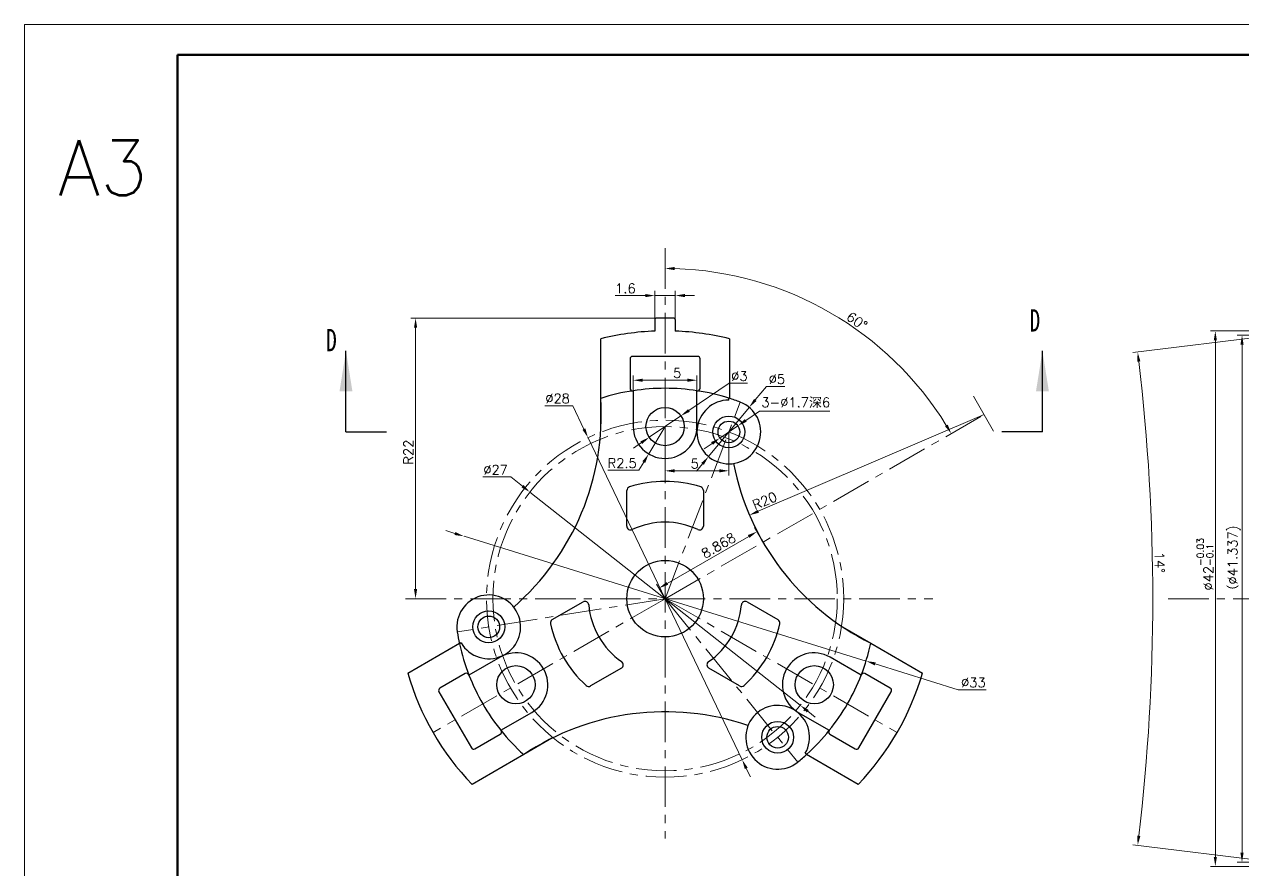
# Model space of a CAD drawing. Header units: millimetres. Extents: x 2517 to 6633, y 792 to 3241.
# Drawn here: x 3923.3 to 4018.8, y 929.1 to 995.4 of the extents above; entities that cross this region are included whole.
import ezdxf

# ---------------------------------------------------------------- set-up
doc = ezdxf.new("R2010")
doc.units = ezdxf.units.MM
doc.linetypes.add('CENTER', pattern=[50.8, 31.75, -6.35, 6.35, -6.35])
for name, color, linetype, lineweight in [('中心线', 1, 'CENTER', 9), ('实线', 7, 'Continuous', 25), ('尺寸标注', 2, 'Continuous', 9), ('引导线', 6, 'Continuous', 9), ('粗实线', 9, 'Continuous', 50)]:
    doc.layers.add(name, color=color, linetype=linetype, lineweight=lineweight)
doc.styles.add('SLDTEXTSTYLE4', font='TXT', dxfattribs={"width": 0.7})
doc.styles.add('st', font='txt.shx')
doc.dimstyles.new('st0.3', dxfattribs={"dimscale": 0.3, "dimtxt": 2.5, "dimasz": 2.5, "dimexe": 1.25, "dimexo": 0, "dimtad": 1, "dimtoh": 1, "dimdec": 3, "dimdsep": 46, "dimtxsty": 'st', "dimcen": 0, "dimclrd": 256, "dimclre": 256, "dimclrt": 256, "dimadec": 4, "dimazin": 2, "dimtfac": 1, "dimtdec": 3, "dimtmove": 0, "dimatfit": 1, "dimfxl": 0, "dimlwd": -1, "dimlwe": -1, "dimarcsym": 0})

# ---------------------------------------------------------------- blocks, each defined once
blk = doc.blocks.new('*D389')
at = {"layer": 'Defpoints', "color": 0, "ltscale": 0.1, "transparency": 16777216}
for p in [(4016.641, 971.384), (4024.058, 971.384), (4024.058, 929.384)]:
    blk.add_point(p, dxfattribs=at)
at = {"layer": '尺寸标注', "ltscale": 0.1, "transparency": 16777216}
for p, q in [((4024.058, 971.384), (4016.266, 971.384)), ((4016.641, 930.134), (4016.641, 970.634)), ((4024.058, 929.384), (4016.266, 929.384))]:
    blk.add_line(p, q, dxfattribs=at)
for points in [[(4016.516, 970.634), (4016.766, 970.634), (4016.641, 971.384)], [(4016.516, 930.134), (4016.766, 930.134), (4016.641, 929.384)]]:
    blk.add_solid(points, dxfattribs=at)
at = {"layer": '尺寸标注', "ltscale": 0.1, "transparency": 16777216, "insert": (4015.832, 953.087), "char_height": 0.75, "attachment_point": 5, "rotation": 90, "style": 'st'}
blk.add_mtext('%%c42{}{\\H0.71x;\\C3;\\S-0.03^ -0.1;}', dxfattribs=at)
blk = doc.blocks.new('*D390')
at = {"layer": 'Defpoints', "color": 0, "ltscale": 0.1, "transparency": 16777216}
for p in [(4018.732, 971.053), (4021.358, 971.053), (4021.358, 929.716)]:
    blk.add_point(p, dxfattribs=at)
at = {"layer": '尺寸标注', "ltscale": 0.1, "transparency": 16777216}
for p, q in [((4021.358, 971.053), (4018.357, 971.053)), ((4018.732, 930.466), (4018.732, 970.303)), ((4021.358, 929.716), (4018.357, 929.716))]:
    blk.add_line(p, q, dxfattribs=at)
for points in [[(4018.607, 970.303), (4018.857, 970.303), (4018.732, 971.053)], [(4018.607, 930.466), (4018.857, 930.466), (4018.732, 929.716)]]:
    blk.add_solid(points, dxfattribs=at)
at = {"layer": '尺寸标注', "ltscale": 0.1, "transparency": 16777216, "insert": (4018.124, 953.296), "char_height": 0.75, "attachment_point": 5, "rotation": 90, "style": 'st'}
blk.add_mtext('（%%c41.337)', dxfattribs=at)
blk = doc.blocks.new('*D391')
at = {"layer": 'Defpoints', "color": 0, "ltscale": 0.1, "transparency": 16777216}
for p in [(4024.058, 971.384), (4021.358, 971.053), (4011.604, 943.923), (4021.358, 929.716), (4024.058, 929.384)]:
    blk.add_point(p, dxfattribs=at)
at = {"layer": '尺寸标注', "ltscale": 0.1, "transparency": 16777216}
for p, q in [((4021.358, 971.053), (4010.18, 969.68)), ((4021.358, 929.716), (4010.18, 931.088))]:
    blk.add_line(p, q, dxfattribs=at)
blk.add_arc((3853.027, 950.384), 158.708, 353.27076, 6.72924, dxfattribs=at)
for points in [[(4010.518, 968.966), (4010.766, 968.996), (4010.552, 969.726)], [(4010.766, 931.772), (4010.518, 931.802), (4010.552, 931.042)]]:
    blk.add_solid(points, dxfattribs=at)
at = {"layer": '尺寸标注', "ltscale": 0.1, "transparency": 16777216, "insert": (4012.273, 953.227), "char_height": 0.75, "attachment_point": 5, "rotation": 271.02289, "style": 'st'}
blk.add_mtext('14°', dxfattribs=at)
blk = doc.blocks.new('*D397')
at = {"layer": 'Defpoints', "color": 0, "ltscale": 0.1, "transparency": 16777216}
for p in [(3998.506, 964.818), (3980.122, 956.942)]:
    blk.add_point(p, dxfattribs=at)
at = {"layer": '尺寸标注', "ltscale": 0.1, "transparency": 16777216}
blk.add_line((3998.506, 964.818), (3980.811, 957.238), dxfattribs=at)
blk.add_solid([(3980.762, 957.352), (3980.86, 957.123), (3980.122, 956.942)], dxfattribs=at)
at = {"layer": '尺寸标注', "ltscale": 0.1, "transparency": 16777216, "insert": (3981.315, 958.065), "char_height": 0.75, "attachment_point": 5, "rotation": 23.18998, "style": 'st'}
blk.add_mtext('R20', dxfattribs=at)
blk = doc.blocks.new('*D398')
at = {"layer": 'Defpoints', "color": 0, "ltscale": 0.1, "transparency": 16777216}
for p in [(3980.709, 955.643), (3981.185, 954.818), (3973.506, 950.384)]:
    blk.add_point(p, dxfattribs=at)
at = {"layer": '尺寸标注', "ltscale": 0.1, "transparency": 16777216}
for p, q in [((3973.679, 951.584), (3980.059, 955.268)), ((3981.185, 954.818), (3980.521, 955.968)), ((3973.506, 950.384), (3972.842, 951.534))]:
    blk.add_line(p, q, dxfattribs=at)
for points in [[(3979.997, 955.376), (3980.122, 955.16), (3980.709, 955.643)], [(3973.616, 951.693), (3973.741, 951.476), (3973.029, 951.209)]]:
    blk.add_solid(points, dxfattribs=at)
at = {"layer": '尺寸标注', "ltscale": 0.1, "transparency": 16777216, "insert": (3977.698, 954.555), "char_height": 0.75, "attachment_point": 5, "rotation": 30, "style": 'st'}
blk.add_mtext('8.868', dxfattribs=at)
blk = doc.blocks.new('*D399')
at = {"layer": 'Defpoints', "color": 0, "ltscale": 0.1, "transparency": 16777216}
for p in [(3973.506, 977.872), (3982.364, 974.723), (3998.506, 964.818), (3973.506, 950.384), (3973.506, 931.587)]:
    blk.add_point(p, dxfattribs=at)
at = {"layer": '尺寸标注', "ltscale": 0.1, "transparency": 16777216}
blk.add_arc((3973.506, 950.384), 25.901, 31.65912, 88.34088, dxfattribs=at)
for points in [[(3974.254, 976.15), (3974.257, 976.4), (3973.506, 976.285)], [(3995.66, 964.043), (3995.445, 963.915), (3995.937, 963.335)]]:
    blk.add_solid(points, dxfattribs=at)
at = {"layer": '尺寸标注', "ltscale": 0.1, "transparency": 16777216, "insert": (3988.546, 972.158), "char_height": 0.75, "attachment_point": 5, "rotation": 325.36587, "style": 'st'}
blk.add_mtext('60°', dxfattribs=at)
blk = doc.blocks.new('*D400')
at = {"layer": 'Defpoints', "color": 0, "ltscale": 0.1, "transparency": 16777216}
for p in [(3962.907, 958.746), (3984.104, 942.022)]:
    blk.add_point(p, dxfattribs=at)
at = {"layer": '尺寸标注', "ltscale": 0.1, "transparency": 16777216}
for p, q in [((3961.405, 959.931), (3959.218, 959.931)), ((3962.318, 959.211), (3961.405, 959.931)), ((3984.104, 942.022), (3962.907, 958.746)), ((3984.693, 941.557), (3985.282, 941.093))]:
    blk.add_line(p, q, dxfattribs=at)
for points in [[(3962.396, 959.309), (3962.241, 959.113), (3962.907, 958.746)], [(3984.77, 941.656), (3984.615, 941.459), (3984.104, 942.022)]]:
    blk.add_solid(points, dxfattribs=at)
at = {"layer": '尺寸标注', "ltscale": 0.1, "transparency": 16777216, "insert": (3960.218, 960.494), "char_height": 0.75, "attachment_point": 5, "style": 'st'}
blk.add_mtext('∅27', dxfattribs=at)
blk = doc.blocks.new('*D401')
at = {"layer": 'Defpoints', "color": 0, "ltscale": 0.1, "transparency": 16777216}
for p in [(3967.464, 963.013), (3979.547, 937.755)]:
    blk.add_point(p, dxfattribs=at)
at = {"layer": '尺寸标注', "ltscale": 0.1, "transparency": 16777216}
for p, q in [((3966.265, 965.519), (3964.078, 965.519)), ((3967.14, 963.69), (3966.265, 965.519)), ((3979.547, 937.755), (3967.464, 963.013)), ((3979.871, 937.078), (3980.195, 936.402))]:
    blk.add_line(p, q, dxfattribs=at)
for points in [[(3967.253, 963.744), (3967.028, 963.636), (3967.464, 963.013)], [(3979.984, 937.132), (3979.758, 937.024), (3979.547, 937.755)]]:
    blk.add_solid(points, dxfattribs=at)
at = {"layer": '尺寸标注', "ltscale": 0.1, "transparency": 16777216, "insert": (3965.078, 966.082), "char_height": 0.75, "attachment_point": 5, "style": 'st'}
blk.add_mtext('∅28', dxfattribs=at)
blk = doc.blocks.new('*D404')
at = {"layer": 'Defpoints', "color": 0, "ltscale": 0.1, "transparency": 16777216}
for p in [(3974.748, 964.725), (3972.264, 963.043)]:
    blk.add_point(p, dxfattribs=at)
at = {"layer": '尺寸标注', "ltscale": 0.1, "transparency": 16777216}
for p, q in [((3975.369, 965.146), (3978.518, 967.278)), ((3978.518, 967.278), (3979.955, 967.278)), ((3972.264, 963.043), (3974.748, 964.725)), ((3971.643, 962.623), (3971.022, 962.202))]:
    blk.add_line(p, q, dxfattribs=at)
for points in [[(3975.299, 965.249), (3975.439, 965.042), (3974.748, 964.725)], [(3971.572, 962.726), (3971.713, 962.519), (3972.264, 963.043)]]:
    blk.add_solid(points, dxfattribs=at)
at = {"layer": '尺寸标注', "ltscale": 0.1, "transparency": 16777216, "insert": (3979.33, 967.84), "char_height": 0.75, "attachment_point": 5, "style": 'st'}
blk.add_mtext('∅3', dxfattribs=at)
blk = doc.blocks.new('*D405')
at = {"layer": 'Defpoints', "color": 0, "ltscale": 0.1, "transparency": 16777216}
for p in [(3973.506, 963.884), (3972.221, 961.739)]:
    blk.add_point(p, dxfattribs=at)
at = {"layer": '尺寸标注', "ltscale": 0.1, "transparency": 16777216}
for p, q in [((3973.506, 963.884), (3972.221, 961.739)), ((3971.835, 961.096), (3971.45, 960.453)), ((3971.45, 960.453), (3969.013, 960.453))]:
    blk.add_line(p, q, dxfattribs=at)
blk.add_solid([(3971.728, 961.16), (3971.943, 961.032), (3972.221, 961.739)], dxfattribs=at)
at = {"layer": '尺寸标注', "ltscale": 0.1, "transparency": 16777216, "insert": (3970.138, 961.015), "char_height": 0.75, "attachment_point": 5, "style": 'st'}
blk.add_mtext('R2.5', dxfattribs=at)
blk = doc.blocks.new('*D406')
at = {"layer": 'Defpoints', "color": 0, "ltscale": 0.1, "transparency": 16777216}
for p in [(3976.006, 967.517), (3971.006, 966.694), (3976.006, 966.694)]:
    blk.add_point(p, dxfattribs=at)
at = {"layer": '尺寸标注', "ltscale": 0.1, "transparency": 16777216}
for p, q in [((3971.006, 966.694), (3971.006, 967.892)), ((3971.756, 967.517), (3975.256, 967.517)), ((3976.006, 966.694), (3976.006, 967.892))]:
    blk.add_line(p, q, dxfattribs=at)
for points in [[(3971.756, 967.642), (3971.756, 967.392), (3971.006, 967.517)], [(3975.256, 967.642), (3975.256, 967.392), (3976.006, 967.517)]]:
    blk.add_solid(points, dxfattribs=at)
at = {"layer": '尺寸标注', "ltscale": 0.1, "transparency": 16777216, "insert": (3974.451, 968.08), "char_height": 0.75, "attachment_point": 5, "style": 'st'}
blk.add_mtext('5', dxfattribs=at)
blk = doc.blocks.new('*D410')
at = {"layer": 'Defpoints', "color": 0, "ltscale": 0.1, "transparency": 16777216}
for p in [(3973.506, 963.884), (3978.506, 963.461), (3978.506, 960.413)]:
    blk.add_point(p, dxfattribs=at)
at = {"layer": '尺寸标注', "ltscale": 0.1, "transparency": 16777216}
for p, q in [((3973.506, 963.884), (3973.506, 960.038)), ((3978.506, 963.461), (3978.506, 960.038)), ((3974.256, 960.413), (3977.756, 960.413))]:
    blk.add_line(p, q, dxfattribs=at)
for points in [[(3974.256, 960.538), (3974.256, 960.288), (3973.506, 960.413)], [(3977.756, 960.538), (3977.756, 960.288), (3978.506, 960.413)]]:
    blk.add_solid(points, dxfattribs=at)
at = {"layer": '尺寸标注', "ltscale": 0.1, "transparency": 16777216, "insert": (3975.828, 960.975), "char_height": 0.75, "attachment_point": 5, "style": 'st'}
blk.add_mtext('5', dxfattribs=at)
blk = doc.blocks.new('*D416')
at = {"layer": 'Defpoints', "color": 0, "ltscale": 0.1, "transparency": 16777216}
for p in [(3957.748, 955.277), (3989.264, 945.492)]:
    blk.add_point(p, dxfattribs=at)
at = {"layer": '尺寸标注', "ltscale": 0.1, "transparency": 16777216}
for p, q in [((3957.031, 955.499), (3956.315, 955.721)), ((3957.748, 955.277), (3989.264, 945.492)), ((3989.98, 945.269), (3996.485, 943.25)), ((3996.485, 943.25), (3998.673, 943.25))]:
    blk.add_line(p, q, dxfattribs=at)
for points in [[(3957.068, 955.618), (3956.994, 955.38), (3957.748, 955.277)], [(3990.017, 945.389), (3989.943, 945.15), (3989.264, 945.492)]]:
    blk.add_solid(points, dxfattribs=at)
at = {"layer": '尺寸标注', "ltscale": 0.1, "transparency": 16777216, "insert": (3997.673, 943.812), "char_height": 0.75, "attachment_point": 5, "style": 'st'}
blk.add_mtext('∅33', dxfattribs=at)
blk = doc.blocks.new('*D417')
at = {"layer": 'Defpoints', "color": 0, "ltscale": 0.1, "transparency": 16777216}
for p in [(3974.306, 974.157), (3972.706, 972.273), (3974.306, 972.273)]:
    blk.add_point(p, dxfattribs=at)
at = {"layer": '尺寸标注', "ltscale": 0.1, "transparency": 16777216}
for p, q in [((3971.956, 974.157), (3969.581, 974.157)), ((3972.706, 972.273), (3972.706, 974.532)), ((3974.306, 974.157), (3972.706, 974.157)), ((3974.306, 972.273), (3974.306, 974.532)), ((3975.056, 974.157), (3975.806, 974.157))]:
    blk.add_line(p, q, dxfattribs=at)
for points in [[(3971.956, 974.282), (3971.956, 974.032), (3972.706, 974.157)], [(3975.056, 974.282), (3975.056, 974.032), (3974.306, 974.157)]]:
    blk.add_solid(points, dxfattribs=at)
at = {"layer": '尺寸标注', "ltscale": 0.1, "transparency": 16777216, "insert": (3970.393, 974.719), "char_height": 0.75, "attachment_point": 5, "style": 'st'}
blk.add_mtext('1.6', dxfattribs=at)
blk = doc.blocks.new('*D424')
at = {"layer": 'Defpoints', "color": 0, "ltscale": 0.1, "transparency": 16777216}
for p in [(3973.506, 972.384), (3953.164, 950.384), (3953.944, 950.384)]:
    blk.add_point(p, dxfattribs=at)
at = {"layer": '尺寸标注', "ltscale": 0.1, "transparency": 16777216}
for p, q in [((3973.506, 972.384), (3953.569, 972.384)), ((3953.944, 971.634), (3953.944, 951.134)), ((3953.164, 950.384), (3954.319, 950.384))]:
    blk.add_line(p, q, dxfattribs=at)
for points in [[(3953.819, 971.634), (3954.069, 971.634), (3953.944, 972.384)], [(3953.819, 951.134), (3954.069, 951.134), (3953.944, 950.384)]]:
    blk.add_solid(points, dxfattribs=at)
at = {"layer": '尺寸标注', "ltscale": 0.1, "transparency": 16777216, "insert": (3953.382, 961.876), "char_height": 0.75, "attachment_point": 5, "rotation": 90, "style": 'st'}
blk.add_mtext('R22', dxfattribs=at)
blk = doc.blocks.new('*D425')
at = {"layer": 'Defpoints', "color": 0, "ltscale": 0.1, "transparency": 16777216}
for p in [(3979.208, 963.939), (3977.803, 962.982)]:
    blk.add_point(p, dxfattribs=at)
at = {"layer": '尺寸标注', "ltscale": 0.1, "transparency": 16777216}
for p, q in [((3979.828, 964.362), (3980.902, 965.094)), ((3980.902, 965.094), (3986.412, 965.094)), ((3977.803, 962.982), (3979.208, 963.939)), ((3977.183, 962.56), (3976.564, 962.138))]:
    blk.add_line(p, q, dxfattribs=at)
for points in [[(3979.758, 964.465), (3979.898, 964.258), (3979.208, 963.939)], [(3977.113, 962.663), (3977.254, 962.457), (3977.803, 962.982)]]:
    blk.add_solid(points, dxfattribs=at)
at = {"layer": '尺寸标注', "ltscale": 0.1, "transparency": 16777216, "insert": (3983.751, 965.744), "char_height": 0.75, "attachment_point": 5, "style": 'st'}
blk.add_mtext('3-∅1.7深6', dxfattribs=at)
blk = doc.blocks.new('*D426')
at = {"layer": 'Defpoints', "color": 0, "ltscale": 0.1, "transparency": 16777216}
for p in [(3980.096, 965.39), (3976.915, 961.532)]:
    blk.add_point(p, dxfattribs=at)
at = {"layer": '尺寸标注', "ltscale": 0.1, "transparency": 16777216}
for p, q in [((3980.573, 965.968), (3981.455, 967.037)), ((3981.455, 967.037), (3982.893, 967.037)), ((3976.915, 961.532), (3980.096, 965.39)), ((3976.438, 960.953), (3975.961, 960.375))]:
    blk.add_line(p, q, dxfattribs=at)
for points in [[(3980.477, 966.048), (3980.67, 965.889), (3980.096, 965.39)], [(3976.341, 961.033), (3976.534, 960.874), (3976.915, 961.532)]]:
    blk.add_solid(points, dxfattribs=at)
at = {"layer": '尺寸标注', "ltscale": 0.1, "transparency": 16777216, "insert": (3982.268, 967.6), "char_height": 0.75, "attachment_point": 5, "style": 'st'}
blk.add_mtext('∅5', dxfattribs=at)

msp = doc.modelspace()

# ---------------------------------------------------------------- linework, layer by layer
at = {"layer": '中心线', "ltscale": 0.1}
for p, q in [((3973.5056, 977.8724), (3973.5056, 931.5869)), ((3973.5056, 950.3841), (3979.3985, 965.7959)), ((3997.6717, 966.2624), (3999.4093, 963.2526)), ((3973.5056, 950.3841), (3998.5056, 964.8179)), ((3953.164, 950.3841), (3994.4991, 950.3841)), ((3973.5056, 950.3841), (3955.3191, 939.8841)), ((3973.5056, 950.3841), (3957.2122, 947.7816)), ((3973.5056, 950.3841), (3991.6922, 939.8841)), ((3973.5056, 950.3841), (3983.9062, 937.5748)), ((4012.9458, 950.3841), (4038.5846, 950.3841))]:
    msp.add_line(p, q, dxfattribs=at)
for radius in [14, 13.5]:
    msp.add_circle((3973.5056, 950.3841), radius, dxfattribs=at)
at = {"layer": '实线'}
for p, q in [((3972.7056, 972.2729), (3972.7056, 971.3689)), ((3974.3056, 972.2729), (3974.3056, 971.3689)), ((3968.4648, 966.0952), (3968.4648, 970.7701)), ((3978.5465, 970.7701), (3978.5465, 966.0952)), ((3948.4884, 963.4608), (3948.4884, 969.8108)), ((3976.0556, 969.3841), (3970.9556, 969.3841)), ((4003.0872, 963.4608), (4003.0872, 969.8108)), ((3970.7556, 969.1841), (3970.7556, 966.8883)), ((3976.2556, 966.8883), (3976.2556, 969.1841)), ((3971.0056, 966.6936), (3971.0056, 963.8841)), ((3976.0056, 963.8841), (3976.0056, 966.6936)), ((3968.4648, 963.5405), (3968.4648, 966.0952)), ((3978.5056, 965.9608), (3978.5056, 966.1083)), ((3948.4884, 963.4608), (3951.6634, 963.4608)), ((4003.0872, 963.4608), (3999.9122, 963.4608)), ((3970.5056, 956.0762), (3970.5056, 958.8647)), ((3976.5056, 958.8647), (3976.5056, 956.0762)), ((3964.6613, 948.7419), (3967.0761, 950.1361)), ((3979.9352, 950.1361), (3982.35, 948.7419)), ((3987.4198, 948.1714), (3989.6323, 946.894)), ((3953.3304, 944.5566), (3957.379, 946.894)), ((3957.5158, 946.9259), (3957.3881, 946.8521)), ((3989.6323, 946.894), (3993.6809, 944.5566)), ((3960.5643, 945.7992), (3958.1312, 944.3944)), ((3988.8801, 944.3944), (3986.447, 945.7992)), ((3970.0761, 944.94), (3967.6613, 943.5457)), ((3979.35, 943.5457), (3976.9352, 944.94)), ((3957.8376, 944.5136), (3955.8494, 943.3657)), ((3991.1619, 943.3657), (3989.1737, 944.5136)), ((3955.7762, 943.0925), (3958.3262, 938.6757)), ((3988.6851, 938.6757), (3991.2351, 943.0925)), ((3960.6312, 940.0643), (3963.0643, 941.469)), ((3983.947, 941.469), (3986.3801, 940.0643)), ((3958.5994, 938.6025), (3960.5876, 939.7504)), ((3964.6323, 939.4404), (3962.4198, 938.163)), ((3986.4237, 939.7504), (3988.4119, 938.6025)), ((3962.4198, 938.163), (3958.3713, 935.8256)), ((3984.4955, 938.2656), (3984.6232, 938.1919)), ((3988.64, 935.8256), (3984.5915, 938.163))]:
    msp.add_line(p, q, dxfattribs=at)
for centre, radius in [((3973.5056, 963.8841), 1.5), ((3978.5056, 963.4608), 1.25), ((3978.5056, 963.4608), 0.85), ((3973.5056, 950.3841), 3), ((3959.6809, 948.1759), 1.25), ((3959.6809, 948.1759), 0.85), ((3961.8143, 943.6341), 1.5), ((3985.197, 943.6341), 1.5), ((3982.3304, 939.5156), 1.25), ((3982.3304, 939.5156), 0.85)]:
    msp.add_circle(centre, radius, dxfattribs=at)
for centre, radius, start, end in [((3972.8056, 972.2729), 0.1, 91.831684, 180), ((3973.5056, 950.3841), 22, 88.168316, 91.831684), ((3974.2056, 972.2729), 0.1, 0, 88.168316), ((3973.5056, 950.3841), 21, 92.183225, 103.888886), ((3973.5056, 950.3841), 21, 76.111114, 87.816775), ((3970.9556, 969.1841), 0.2, 90, 180), ((3976.0556, 969.1841), 0.2, 0, 90), ((3973.5056, 950.3841), 16.5, 98.714742, 107.788556), ((3970.9556, 966.8883), 0.2, 180, 278.783116), ((3973.5056, 950.3841), 16.5, 81.285258, 98.714742), ((3973.5056, 950.3841), 16.5, 72.360299, 81.285258), ((3976.0556, 966.8883), 0.2, 261.216884, 0), ((3948.5056, 964.8179), 20, 311.038935, 3.661932), ((3978.5056, 963.4608), 2.5, 90, 69.075168), ((3973.5056, 950.3841), 16.5, 69.075168, 72.360299), ((3973.5056, 963.8841), 2.5, 180, 0), ((3998.5056, 964.8179), 20, 191.038935, 243.661932), ((3970.8056, 958.8647), 0.3, 107.660173, 180), ((3973.5056, 950.3841), 9.2, 72.339827, 107.660173), ((3976.2056, 958.8647), 0.3, 0, 72.339827), ((3970.8056, 956.0762), 0.3, 180, 295.376934), ((3973.5056, 950.3841), 6, 64.623066, 115.376934), ((3976.2056, 956.0762), 0.3, 244.623066, 0), ((3959.6809, 948.1759), 2.5, 210, 189.075168), ((3967.2261, 949.8763), 0.3, 4.623066, 120), ((3973.5056, 950.3841), 6, 184.623066, 235.376934), ((3973.5056, 950.3841), 6, 304.623066, 355.376934), ((3979.7852, 949.8763), 0.3, 60, 175.376934), ((3964.8113, 948.4821), 0.3, 120, 192.339827), ((3973.5056, 950.3841), 9.2, 192.339827, 227.660173), ((3973.5056, 950.3841), 9.2, 312.339827, 347.660173), ((3982.2, 948.4821), 0.3, 347.660173, 60), ((3973.5056, 950.3841), 16.5, 189.075168, 192.360299), ((3973.5056, 950.3841), 16.5, 192.360299, 201.285258), ((3973.5056, 950.3841), 16.5, 338.714742, 347.788556), ((3961.8143, 943.6341), 2.5, 300, 120), ((3985.197, 943.6341), 2.5, 60, 240), ((3973.5056, 950.3841), 21, 196.111114, 223.888886), ((3957.9376, 944.3404), 0.2, 21.216884, 120), ((3969.9261, 945.1998), 0.3, 300, 55.376934), ((3977.0852, 945.1998), 0.3, 124.623066, 240), ((3973.5056, 950.3841), 21, 316.111114, 343.888886), ((3989.0737, 944.3404), 0.2, 60, 158.783116), ((3973.5056, 950.3841), 16.5, 201.285258, 218.714742), ((3973.5056, 950.3841), 16.5, 321.285258, 338.714742), ((3955.9494, 943.1925), 0.2, 120, 210), ((3967.5113, 943.8055), 0.3, 227.660173, 300), ((3979.5, 943.8055), 0.3, 240, 312.339827), ((3991.0619, 943.1925), 0.2, 330, 60), ((3982.3304, 939.5156), 2.5, 330, 309.075168), ((3973.5056, 921.5166), 20, 71.038935, 123.661932), ((3960.4876, 939.9237), 0.2, 300, 38.783116), ((3973.5056, 950.3841), 16.5, 218.714742, 227.788556), ((3973.5056, 950.3841), 16.5, 312.360299, 321.285258), ((3986.5237, 939.9237), 0.2, 141.216884, 240), ((3958.4994, 938.7757), 0.2, 210, 300), ((3973.5056, 950.3841), 16.5, 309.075168, 312.360299), ((3988.5119, 938.7757), 0.2, 240, 330)]:
    msp.add_arc(centre, radius, start, end, dxfattribs=at)
for points in [[(3948.4884, 969.8108), (3947.9804, 966.6358), (3948.9964, 966.6358)], [(4003.0872, 969.8108), (4002.5792, 966.6358), (4003.5952, 966.6358)]]:
    msp.add_solid(points, dxfattribs=at)
at = {"layer": '引导线'}
for p, q in [((3923.2766, 995.4267), (4124.8927, 995.4267)), ((3923.2766, 852.8553), (3923.2766, 995.4267))]:
    msp.add_line(p, q, dxfattribs=at)
at = {"layer": '粗实线'}
for p, q in [((3935.2775, 855.2555), (3935.2775, 993.0265)), ((3935.2775, 993.0265), (4122.4925, 993.0265))]:
    msp.add_line(p, q, dxfattribs=at)

# ---------------------------------------------------------------- texts
at = {"layer": '实线', "ltscale": 0.2, "insert": (3925.8888, 986.3328), "char_height": 4.32035, "width": 12.00096, "attachment_point": 1, "style": 'st'}
msp.add_mtext('A3', dxfattribs=at)
at = {"layer": '实线', "char_height": 1.75, "attachment_point": 1, "style": 'SLDTEXTSTYLE4'}
for insert in [(4002.078, 973.0881), (3946.9314, 971.5405)]:
    msp.add_mtext('D', dxfattribs=dict(at, insert=insert))

# ---------------------------------------------------------------- dimensions: what is measured, and where the dimension line sits
at = {"layer": '尺寸标注', "ltscale": 0.1}
for base, line1, line2, picture, middle in [((3982.36443, 974.72339), ((3973.50565, 950.3841), (3998.50565, 964.81786)), ((3973.50565, 977.87244), (3973.50565, 931.58692)), '*D399', (3988.22626, 971.69566)), ((4011.603835, 943.922593), ((4021.358367, 929.715619), (4024.058367, 929.3841)), ((4021.358367, 971.052582), (4024.058367, 971.3841)), '*D391', (4011.710132, 953.217335))]:
    dim = msp.add_angular_dim_2l(base=base, line1=line1, line2=line2, dimstyle='st0.3', dxfattribs=at)
    dim.commit()
    dim.dimension.update_dxf_attribs({"geometry": picture, "text_midpoint": middle, "dimtype": 162})
for base, p1, p2, picture, middle in [((3974.3056, 974.1565), (3972.7056, 972.2729), (3974.3056, 972.2729), '*D417', (3970.3931, 974.1565)), ((3976.0056, 967.5172), (3971.0056, 966.6936), (3976.0056, 966.6936), '*D406', (3974.4507, 967.5172)), ((3978.5056, 960.4126), (3973.5056, 963.8841), (3978.5056, 963.4608), '*D410', (3975.8278, 960.4126))]:
    dim = msp.add_linear_dim(base=base, p1=p1, p2=p2, dimstyle='st0.3', dxfattribs=at)
    dim.commit()
    dim.dimension.update_dxf_attribs({"geometry": picture, "text_midpoint": middle, "dimtype": 160})
for base, p1, p2, text, picture, middle in [((3953.9441, 950.3841), (3973.5056, 972.3841), (3953.164, 950.3841), 'R<>', '*D424', (3953.9441, 961.8755)), ((4018.7321, 971.0526), (4021.3584, 929.7156), (4021.3584, 971.0526), '（%%c<>)', '*D390', (4018.7321, 953.2962))]:
    dim = msp.add_linear_dim(base=base, p1=p1, p2=p2, angle=90, text=text, dimstyle='st0.3', dxfattribs=at)
    dim.commit()
    dim.dimension.update_dxf_attribs({"geometry": picture, "text_midpoint": middle, "dimtype": 160})
dim = msp.add_linear_dim(base=(4016.641, 971.3841), p1=(4024.0584, 929.3841), p2=(4024.0584, 971.3841), angle=90, text='%%c<>{}{\\H0.71x;\\C3;\\S-0.03^ -0.1;}', dimstyle='st0.3', override={"dimtp": -0.03, "dimtm": 0.1, "dimtdec": 3, "dimtzin": 8}, dxfattribs=at)
dim.commit()
dim.dimension.update_dxf_attribs({"geometry": '*D389', "text_midpoint": (4016.641, 953.0869), "dimtype": 160})
for p1, p2, picture, middle in [((3972.2636, 963.0431), (3974.7477, 964.7251), '*D404', (3979.3301, 967.2778)), ((3976.915, 961.5321), (3980.0963, 965.3895), '*D426', (3982.2675, 967.0372)), ((3979.5473, 937.7548), (3967.464, 963.0134), '*D401', (3965.0776, 965.5194)), ((3984.104, 942.022), (3962.9073, 958.7462), '*D400', (3960.2178, 959.9312)), ((3957.7477, 955.2765), (3989.2636, 945.4917), '*D416', (3997.6729, 943.2495))]:
    dim = msp.add_diameter_dim_2p(p1=p1, p2=p2, dimstyle='st0.3', dxfattribs=at)
    dim.commit()
    dim.dimension.update_dxf_attribs({"geometry": picture, "text_midpoint": middle, "dimtype": 163})
dim = msp.add_diameter_dim_2p(p1=(3977.8032, 962.9822), p2=(3979.2081, 963.9394), text='3-<>深6', dimstyle='st0.3', dxfattribs=at)
dim.commit()
dim.dimension.update_dxf_attribs({"geometry": '*D425', "text_midpoint": (3983.7509, 965.0936), "dimtype": 163})
for center, mpoint, picture, middle in [((3998.5056, 964.8179), (3980.1216, 956.9422), '*D397', (3981.536, 957.5482)), ((3973.5056, 963.8841), (3972.2209, 961.7395), '*D405', (3970.1376, 960.4527))]:
    dim = msp.add_radius_dim(center=center, mpoint=mpoint, dimstyle='st0.3', dxfattribs=at)
    dim.commit()
    dim.dimension.update_dxf_attribs({"geometry": picture, "text_midpoint": middle, "dimtype": 164})
dim = msp.add_linear_dim(base=(3980.7087, 955.6431), p1=(3973.5056, 950.3841), p2=(3981.1851, 954.8179), angle=30, dimstyle='st0.3', dxfattribs=at)
dim.commit()
dim.dimension.update_dxf_attribs({"geometry": '*D398', "text_midpoint": (3977.9794, 954.0674), "dimtype": 161})

doc.saveas('drawing.dxf')
